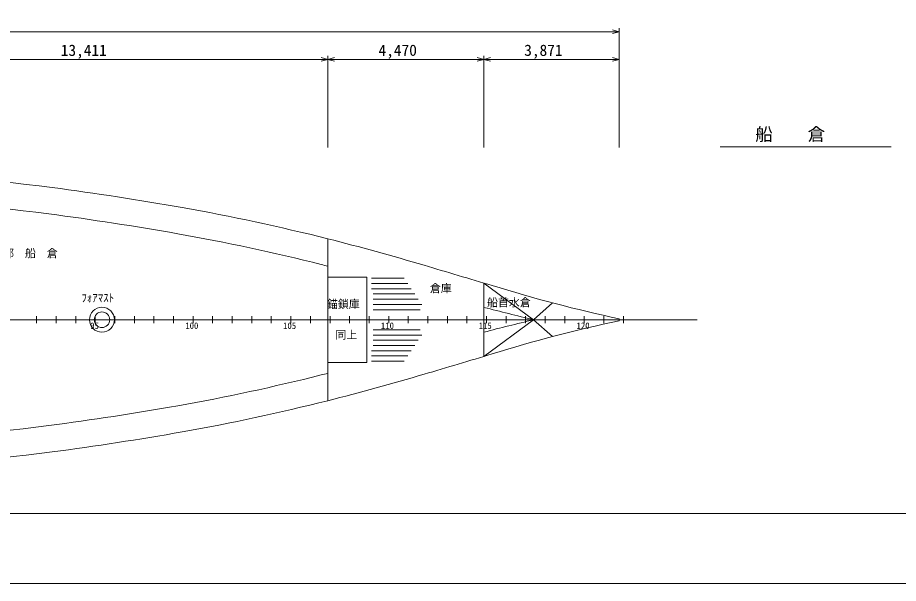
# Model space of a CAD drawing. Units: millimetres, scale not verified. Extents: x -51050 to 51050, y -29701 to 29699.
# Drawn here: x 12920 to 38134, y -29701 to -13502 of the extents above; entities that cross this region are included whole.
import ezdxf
from ezdxf.enums import TextEntityAlignment as Align

# ---------------------------------------------------------------- set-up
doc = ezdxf.new("R2010")
doc.units = ezdxf.units.MM
doc.header["$LTSCALE"] = 100
doc.linetypes.add('USER1', pattern=[50.8, 31.75, -6.35, 6.35, -6.35])
for name, color, linetype, lineweight in [('0-2_sunpou', 7, 'Continuous', 18), ('0-3_keijou', 7, 'Continuous', 18), ('0-4_frame', 7, 'Continuous', 18), ('0-5_text', 7, 'Continuous', 18), ('0-6_center', 7, 'USER1', 18), ('0-7_hachi', 7, 'Continuous', 18)]:
    doc.layers.add(name, color=color, linetype=linetype, lineweight=lineweight)
doc.styles.add('ＭＳ ゴシック', font='')
doc.styles.get('ＭＳ ゴシック').set_extended_font_data('MS Gothic')

msp = doc.modelspace()

# ---------------------------------------------------------------- linework, layer by layer
at = {"layer": '0-2_sunpou'}
for p, q in [((30140, -13907.6), (29946.8, -13855.8)), ((30140, -17223.6), (30140, -13807.6)), ((30140, -13907.6), (-38194, -13907.6)), ((30140, -13907.6), (29946.8, -13959.4)), ((21799, -17223.6), (21799, -14598.6)), ((21799, -17223.6), (21799, -14598.6)), ((26269, -17223.6), (26269, -14598.6)), ((26269, -17223.6), (26269, -14598.6)), ((30140, -17223.6), (30140, -14598.6)), ((8388, -14698.6), (21799, -14698.6)), ((21799, -14698.6), (21605.8, -14646.8)), ((21799, -14698.6), (21605.8, -14750.4)), ((21799, -14698.6), (21992.2, -14646.8)), ((21799, -14698.6), (26269, -14698.6)), ((21799, -14698.6), (21992.2, -14750.4)), ((26269, -14698.6), (26075.8, -14646.8)), ((26269, -14698.6), (26075.8, -14750.4)), ((26269, -14698.6), (26462.2, -14646.8)), ((26269, -14698.6), (30140, -14698.6)), ((26269, -14698.6), (26462.2, -14750.4)), ((30140, -14698.6), (29946.8, -14646.8)), ((30140, -14698.6), (29946.8, -14750.4)), ((-40464.7, -22152.5), (32376, -22152.5)), ((13463, -22052.5), (13463, -22252.5)), ((14023, -22052.5), (14023, -22252.5)), ((14583, -22052.5), (14583, -22252.5)), ((15143, -22052.5), (15143, -22252.5)), ((15703, -22052.5), (15703, -22252.5)), ((16263, -22052.5), (16263, -22252.5)), ((16823, -22052.5), (16823, -22252.5)), ((17383, -22052.5), (17383, -22252.5)), ((17943, -22052.5), (17943, -22252.5)), ((18503, -22052.5), (18503, -22252.5)), ((19063, -22052.5), (19063, -22252.5)), ((19623, -22052.5), (19623, -22252.5)), ((20183, -22052.5), (20183, -22252.5)), ((20743, -22052.5), (20743, -22252.5)), ((21303, -22052.5), (21303, -22252.5)), ((21863, -22052.5), (21863, -22252.5)), ((22423, -22052.5), (22423, -22252.5)), ((22983, -22052.5), (22983, -22252.5)), ((23543, -22052.5), (23543, -22252.5)), ((24103, -22052.5), (24103, -22252.5)), ((24663, -22052.5), (24663, -22252.5)), ((25223, -22052.5), (25223, -22252.5)), ((25783, -22052.5), (25783, -22252.5)), ((26343, -22052.5), (26343, -22252.5)), ((26903, -22052.5), (26903, -22252.5)), ((27463, -22052.5), (27463, -22252.5)), ((28023, -22052.5), (28023, -22252.5)), ((28583, -22052.5), (28583, -22252.5)), ((29143, -22052.5), (29143, -22252.5)), ((29703, -22052.5), (29703, -22252.5)), ((30263, -22052.5), (30263, -22252.5))]:
    msp.add_line(p, q, dxfattribs=at)
at = {"layer": '0-3_keijou'}
for p, q in [((21799, -19834.4), (21799, -22152.5)), ((21799, -20932.5), (22919, -20932.5)), ((22919, -20932.5), (22919, -22152.5)), ((26269, -21102.7), (26269, -23202.3)), ((21799, -24470.6), (21799, -22152.5)), ((22919, -23372.5), (22919, -22152.5)), ((30140, -22125.7), (30140, -22152.5)), ((30140, -22179.4), (30140, -22152.5)), ((21799, -23372.5), (22919, -23372.5))]:
    msp.add_line(p, q, dxfattribs=at)
for radius in [357.5, 222.5]:
    msp.add_circle((15335.1, -22152.5), radius, dxfattribs=at)
for centre, radius, start, end in [((3022.2, -104473.8), 86792, 82.79274, 86.75398), ((1925, -108615.3), 91040.2, 80.06303, 82.43472), ((3022.2, -104473.8), 86032, 82.79432, 86.75745), ((1925, -108615.3), 90280.2, 80.06377, 82.43321), ((6921.5, -79007.1), 61014.3, 75.88696, 79.88669), ((6921.5, -79007.1), 60254.3, 75.88775, 79.88558), ((3896.4, -90388.8), 72790.2, 73.50857, 75.76214), ((3896.4, -90388.8), 72030.2, 75.60869, 75.76148), ((1178223.7, 3845158.4), 4034225.4, 253.38321, 253.41205), ((38859.6, 18557.3), 41606.9, 252.72675, 257.90282), ((83703.7, 204980), 233938, 255.78789, 256.14599), ((83703.7, -249285.1), 233938, 103.85401, 104.21211), ((38859.6, -62862.4), 41606.9, 102.09718, 107.27325), ((1178223.7, -3889463.5), 4034225.4, 106.58795, 106.61679), ((3896.4, 46083.7), 72030.2, 284.23852, 284.39131), ((6921.5, 34702.1), 60254.3, 280.11442, 284.11225), ((3896.4, 46083.7), 72790.2, 284.23786, 286.49143), ((1925, 64310.2), 90280.2, 277.56679, 279.93623), ((6921.5, 34702.1), 61014.3, 280.11331, 284.11304), ((3022.2, 60168.7), 86032, 273.24255, 277.20568), ((1925, 64310.2), 91040.2, 277.56528, 279.93697), ((3022.2, 60168.7), 86792, 273.24602, 277.20726)]:
    msp.add_arc(centre, radius, start, end, dxfattribs=at)
at = {"layer": '0-4_frame'}
for points in [[(-51050, -29701.4), (51050, -29701.4), (51050, 29698.6), (-51050, 29698.6)], [(-49050, -27701.4), (49050, -27701.4), (49050, 27698.6), (-49050, 27698.6)]]:
    msp.add_lwpolyline(points, close=True, dxfattribs=at)
at = {"layer": '0-5_text'}
msp.add_line((33027.4, -17198.1), (37927.4, -17198.1), dxfattribs=at)
at = {"layer": '0-6_center'}
for points in [[(26269, -21102.7), (27687.5, -22152.5), (28235, -21670.2)], [(26269, -23202.3), (27687.5, -22152.5), (28235, -22634.8)]]:
    msp.add_lwpolyline(points, dxfattribs=at)
at = {"layer": '0-7_hachi'}
for p, q in [((23989.7, -20965.1), (23054, -20965.1)), ((24089.2, -21115.1), (23054, -21115.1)), ((24188.7, -21265.1), (23054, -21265.1)), ((24288.2, -21415.1), (23095.6, -21415.1)), ((24387.6, -21565.1), (23095.6, -21565.1)), ((24487.1, -21715.1), (23095.6, -21715.1)), ((24446.1, -21865.1), (23095.6, -21865.1)), ((24446.1, -22439.9), (23095.6, -22439.9)), ((24487.1, -22589.9), (23095.6, -22589.9)), ((24387.6, -22739.9), (23095.6, -22739.9)), ((24288.2, -22889.9), (23095.6, -22889.9)), ((24188.7, -23039.9), (23054, -23039.9)), ((24089.2, -23189.9), (23054, -23189.9)), ((23989.7, -23339.9), (23054, -23339.9))]:
    msp.add_line(p, q, dxfattribs=at)

# ---------------------------------------------------------------- texts
at = {"layer": '0-2_sunpou', "style": 'ＭＳ ゴシック'}
for s, height, p in [('13,411', 322.6, (14156, -14694.4)), ('4,470', 322.6, (23252.7, -14694.4)), ('3,871', 322.6, (27423.2, -14694.4)), ('95', 183.3, (14997.6, -22469)), ('100', 183.3, (17720.1, -22469)), ('105', 183.3, (20520.1, -22469)), ('110', 183.3, (23320.1, -22469)), ('115', 183.3, (26120.1, -22469)), ('120', 183.3, (28920.1, -22469))]:
    msp.add_text(s, height=height, dxfattribs=at).set_placement(p, align=Align.BOTTOM_LEFT)
at = {"layer": '0-5_text', "style": 'ＭＳ ゴシック'}
for s, height, p in [('船\u3000\u3000倉', 366.6, (34037, -17134.6)), ('前\u3000部\u3000船\u3000倉', 229.1, (11879.7, -20433.3)), ('倉庫', 229.1, (24721.7, -21436.6)), ('ﾌｫｱﾏｽﾄ', 229.1, (14745.6, -21709.2)), ('錨鎖庫', 229.1, (21775.9, -21890)), ('船首水倉', 229.1, (26358.6, -21843.3)), ('同上', 229.1, (22016.9, -22765.8))]:
    msp.add_text(s, height=height, dxfattribs=at).set_placement(p, align=Align.BOTTOM_LEFT)

doc.saveas('drawing.dxf')
